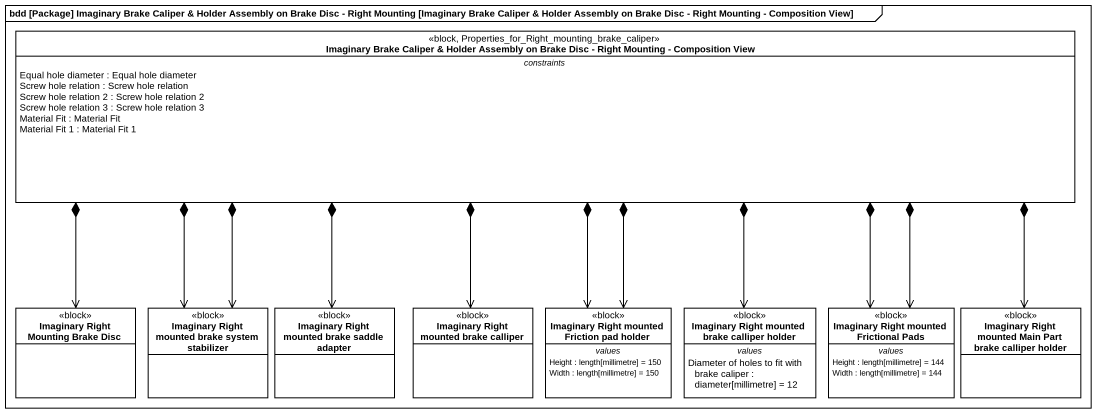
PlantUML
@startuml
mainframe bdd [Package] Imaginary Brake Caliper & Holder Assembly on Brake Disc - Right Mounting [Imaginary Brake Caliper & Holder Assembly on Brake Disc - Right Mounting - Composition View]
hide circle
hide empty members
class "Imaginary Brake Caliper & Holder Assembly on Brake Disc - Right Mounting - Composition View" as Imaginary_Brake_Caliper <<block, Properties_for_Right_mounting_brake_caliper>> {
  -- constraints --
  Equal hole diameter : Equal hole diameter
  Screw hole relation : Screw hole relation
  Screw hole relation 2 : Screw hole relation 2
  Screw hole relation 3 : Screw hole relation 3
  Material Fit : Material Fit
  Material Fit 1 : Material Fit 1
}
class "Imaginary Right Mounting Brake Disc" as Imaginary_Right_Mounting <<block>>
class "Imaginary Right mounted brake system stabilizer" as Imaginary_Right_mounted <<block>>
class "Imaginary Right mounted brake saddle adapter" as Imaginary_Right_mounted_2 <<block>>
class "Imaginary Right mounted brake calliper" as Imaginary_Right_mounted_3 <<block>>
class "Imaginary Right mounted Friction pad holder" as Imaginary_Right_mounted_4 <<block>> {
  -- values --
  Height : length[millimetre] = 150
  Width : length[millimetre] = 150
}
class "Imaginary Right mounted brake calliper holder" as Imaginary_Right_mounted_5 <<block>> {
  -- values --
  Diameter of holes to fit with brake caliper : diameter[millimetre] = 12
}
class "Imaginary Right mounted Frictional Pads" as Imaginary_Right_mounted_6 <<block>> {
  -- values --
  Height : length[millimetre] = 144
  Width : length[millimetre] = 144
}
class "Imaginary Right mounted Main Part brake calliper holder" as Imaginary_Right_mounted_7 <<block>>
Imaginary_Brake_Caliper *-left-> Imaginary_Right_Mounting
Imaginary_Brake_Caliper *--> Imaginary_Right_mounted
Imaginary_Brake_Caliper *--> Imaginary_Right_mounted
Imaginary_Brake_Caliper *--> Imaginary_Right_mounted_2
Imaginary_Brake_Caliper *--> Imaginary_Right_mounted_3
Imaginary_Brake_Caliper *--> Imaginary_Right_mounted_4
Imaginary_Brake_Caliper *--> Imaginary_Right_mounted_4
Imaginary_Brake_Caliper *--> Imaginary_Right_mounted_5
Imaginary_Brake_Caliper *--> Imaginary_Right_mounted_6
Imaginary_Brake_Caliper *--> Imaginary_Right_mounted_6
Imaginary_Brake_Caliper *-right-> Imaginary_Right_mounted_7
@enduml
